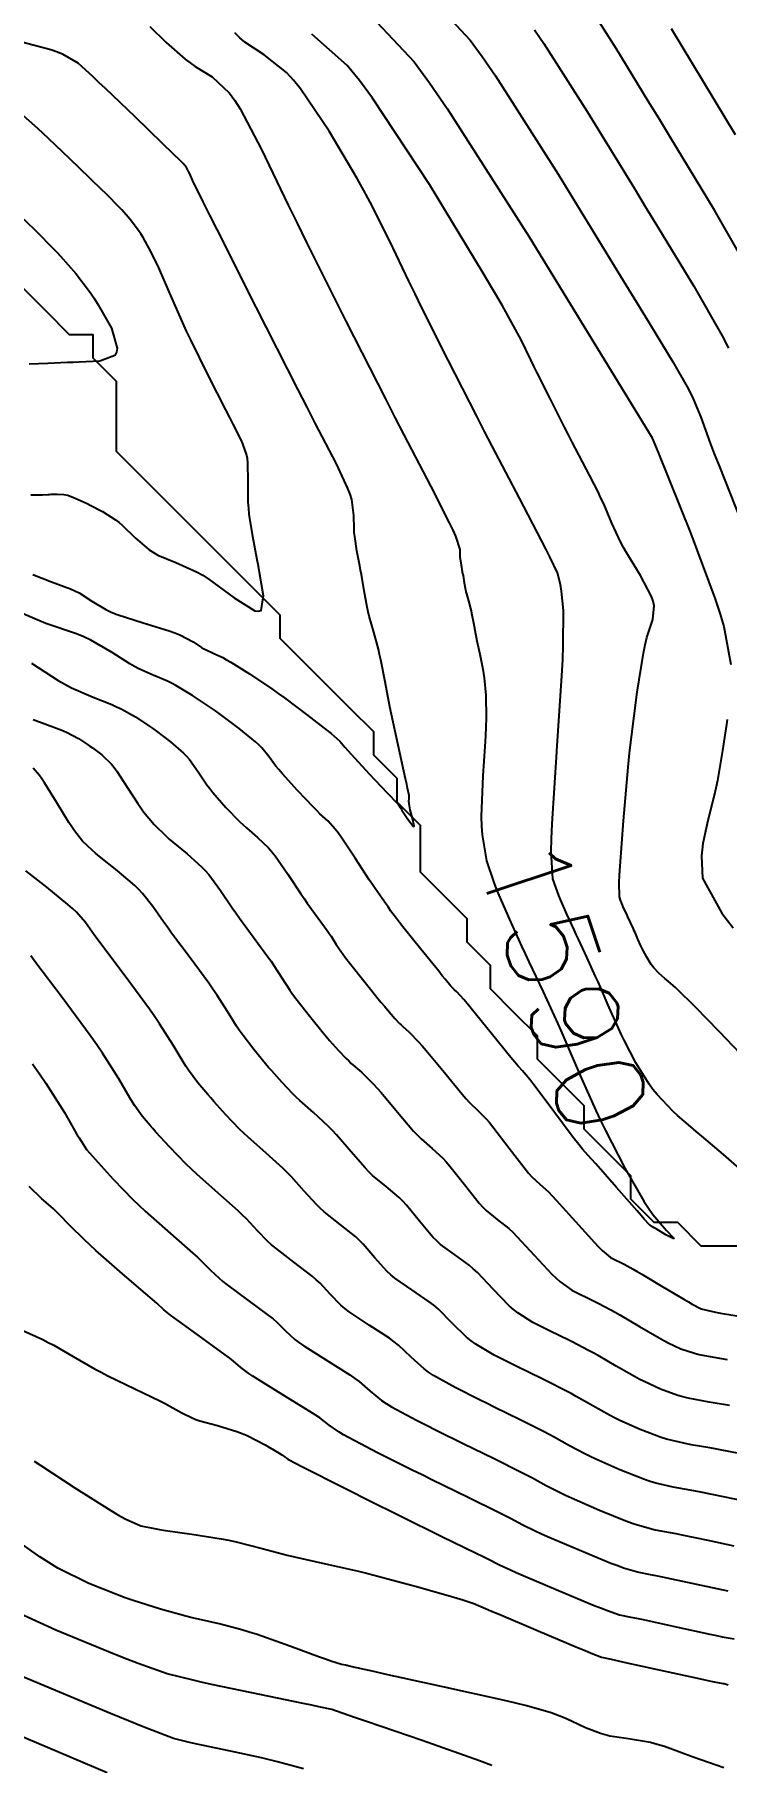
# Model space of a CAD drawing. Header units: metres. Extents: x 837117 to 838479, y 1189012 to 1191015.
# Drawn here: x 837533.6 to 837563.2, y 1189123.3 to 1189197.3 of the extents above; entities that cross this region are included whole.
import ezdxf

# ---------------------------------------------------------------- set-up
doc = ezdxf.new("R2010")
doc.units = ezdxf.units.M
doc.header["$LTSCALE"] = 0.3
for name, color, linetype in [('COTAS 10', 1, 'Continuous'), ('COTAS INT', 252, 'Continuous'), ('DRENAJE', 5, 'Continuous')]:
    doc.layers.add(name, color=color, linetype=linetype)
doc.styles.get("Standard").update_dxf_attribs({"font": 'simplex.shx'})

msp = doc.modelspace()

# ---------------------------------------------------------------- linework, layer by layer
at = {"layer": 'COTAS 10'}
for points in [[(837538.527, 1189197.611), (837539.234, 1189196.931), (837540.039, 1189196.216), (837540.252, 1189196.049), (837540.462, 1189195.896), (837541.188, 1189195.452), (837541.939, 1189194.759), (837542.165, 1189194.448), (837542.399, 1189194.086), (837543.309, 1189192.35), (837544.446, 1189189.963), (837544.823, 1189189.191), (837545.228, 1189188.37), (837546.913, 1189185.002), (837548.602, 1189181.676), (837549.009, 1189180.882), (837549.389, 1189180.142), (837550.543, 1189177.926), (837551.329, 1189176.383), (837551.478, 1189176.068), (837551.597, 1189175.801), (837551.779, 1189175.24), (837551.78, 1189174.988), (837551.785, 1189174.916), (837551.792, 1189174.843), (837551.834, 1189174.571), (837551.889, 1189174.285), (837551.903, 1189174.204), (837551.918, 1189174.121), (837551.969, 1189173.815), (837552.027, 1189173.506), (837552.046, 1189173.421), (837552.066, 1189173.337), (837552.15, 1189173.038), (837552.239, 1189172.715), (837552.263, 1189172.615), (837552.286, 1189172.511), (837552.367, 1189172.098), (837552.456, 1189171.624), (837552.485, 1189171.482), (837552.516, 1189171.334), (837552.642, 1189170.758), (837552.763, 1189170.12), (837552.791, 1189169.932), (837552.816, 1189169.74), (837552.887, 1189169.008), (837552.902, 1189168.015), (837552.892, 1189167.658), (837552.876, 1189167.265), (837552.847, 1189166.807), (837552.766, 1189165.551), (837552.699, 1189163.811), (837552.71, 1189163.402), (837552.734, 1189163.024), (837552.923, 1189161.924), (837553.239, 1189160.994), (837553.342, 1189160.723), (837553.452, 1189160.447), (837553.902, 1189159.405), (837554.424, 1189158.274), (837554.578, 1189157.943), (837554.736, 1189157.603), (837555.342, 1189156.309), (837555.971, 1189154.941), (837556.144, 1189154.555), (837556.316, 1189154.166), (837556.93, 1189152.733), (837557.595, 1189151.241), (837557.798, 1189150.815), (837558.009, 1189150.384), (837558.84, 1189148.777), (837559.65, 1189147.366), (837559.848, 1189147.058), (837560.035, 1189146.786), (837560.612, 1189146.1), (837560.914, 1189145.798), (837560.927, 1189145.767), (837560.909, 1189145.759), (837560.591, 1189145.921), (837560.171, 1189146.173), (837560.091, 1189146.222), (837560.025, 1189146.261), (837559.914, 1189146.327), (837559.903, 1189146.332), (837559.9, 1189146.334), (837559.898, 1189146.335), (837559.887, 1189146.34), (837559.665, 1189146.59), (837559.528, 1189146.746), (837559.359, 1189146.939), (837558.479, 1189147.948), (837557.998, 1189148.497), (837557.591, 1189148.961), (837557.417, 1189149.157), (837557.275, 1189149.316), (837557.024, 1189149.584), (837556.808, 1189149.848), (837556.688, 1189150.005), (837556.542, 1189150.198), (837555.797, 1189151.198), (837555.048, 1189152.203), (837554.898, 1189152.399), (837554.774, 1189152.56), (837554.535, 1189152.845), (837554.455, 1189152.936), (837554.272, 1189153.139), (837554.133, 1189153.306), (837553.965, 1189153.51), (837553.12, 1189154.552), (837552.267, 1189155.603), (837552.094, 1189155.813), (837551.949, 1189155.986), (837551.652, 1189156.318), (837551.543, 1189156.415), (837551.516, 1189156.441), (837551.489, 1189156.466), (837551.403, 1189156.555), (837551.158, 1189156.85), (837551.031, 1189157.005), (837550.879, 1189157.192), (837550.114, 1189158.136), (837549.349, 1189159.091), (837549.197, 1189159.285), (837549.069, 1189159.448), (837548.823, 1189159.786), (837548.719, 1189159.951), (837548.681, 1189160.006), (837548.64, 1189160.065), (837548.459, 1189160.31), (837548.159, 1189160.739), (837548.042, 1189160.913), (837547.91, 1189161.112), (837547.314, 1189162.03), (837546.713, 1189162.929), (837546.579, 1189163.116), (837546.459, 1189163.276), (837546.141, 1189163.628), (837545.804, 1189163.935), (837545.672, 1189164.065), (837545.524, 1189164.216), (837544.849, 1189164.925), (837544.183, 1189165.659), (837544.04, 1189165.825), (837543.916, 1189165.975), (837543.619, 1189166.384), (837543.316, 1189166.751), (837543.188, 1189166.876), (837543.042, 1189167.009), (837542.353, 1189167.574), (837541.552, 1189168.174), (837541.335, 1189168.33), (837541.12, 1189168.481), (837540.359, 1189168.992), (837539.646, 1189169.418), (837539.46, 1189169.517), (837539.28, 1189169.607), (837538.671, 1189169.861), (837538.054, 1189170.131), (837537.869, 1189170.231), (837537.676, 1189170.342), (837536.927, 1189170.834), (837536.01, 1189171.365), (837535.713, 1189171.501), (837535.395, 1189171.632), (837534.091, 1189172.067), (837532.846, 1189172.595)], [(837554.974, 1189197.463), (837555.372, 1189196.887), (837557.223, 1189193.981), (837559.245, 1189190.674), (837559.751, 1189189.845), (837560.234, 1189189.053), (837561.781, 1189186.505), (837562.993, 1189184.379), (837563.264, 1189183.853)], [(837564.022, 1189134.508), (837563.057, 1189134.705), (837562.091, 1189134.909), (837561.852, 1189134.956), (837561.625, 1189135), (837560.905, 1189135.123), (837560.165, 1189135.297), (837559.925, 1189135.372), (837559.67, 1189135.459), (837558.621, 1189135.868), (837557.592, 1189136.322), (837557.349, 1189136.436), (837557.125, 1189136.546), (837556.469, 1189136.9), (837555.819, 1189137.266), (837555.599, 1189137.383), (837555.361, 1189137.507), (837554.356, 1189138.01), (837553.25, 1189138.554), (837552.949, 1189138.703), (837552.649, 1189138.851), (837551.587, 1189139.383), (837550.66, 1189139.904), (837550.446, 1189140.045), (837550.251, 1189140.186), (837549.701, 1189140.685), (837549.166, 1189141.195), (837548.979, 1189141.343), (837548.776, 1189141.494), (837547.907, 1189142.062), (837547.057, 1189142.62), (837546.867, 1189142.765), (837546.696, 1189142.905), (837546.243, 1189143.374), (837545.807, 1189143.853), (837545.647, 1189143.999), (837545.471, 1189144.151), (837544.693, 1189144.749), (837543.912, 1189145.343), (837543.734, 1189145.492), (837543.573, 1189145.635), (837543.127, 1189146.097), (837542.664, 1189146.599), (837542.492, 1189146.766), (837542.3, 1189146.946), (837541.45, 1189147.7), (837540.538, 1189148.511), (837540.308, 1189148.728), (837540.087, 1189148.94), (837539.37, 1189149.679), (837538.794, 1189150.317), (837538.662, 1189150.466), (837538.541, 1189150.603), (837538.207, 1189150.999), (837537.896, 1189151.436), (837537.791, 1189151.599), (837537.678, 1189151.781), (837537.201, 1189152.588), (837536.508, 1189153.686), (837536.258, 1189154.051), (837535.983, 1189154.442), (837534.782, 1189156.075), (837533.663, 1189157.559), (837533.44, 1189157.857)], [(837563.074, 1189123.124), (837561.753, 1189123.569), (837560.528, 1189124.024), (837560.222, 1189124.117), (837559.93, 1189124.196), (837558.992, 1189124.362), (837558.195, 1189124.479), (837557.991, 1189124.527), (837557.795, 1189124.582), (837557.149, 1189124.836), (837556.561, 1189125.116), (837556.401, 1189125.187), (837556.243, 1189125.255), (837555.684, 1189125.476), (837554.641, 1189125.77), (837554.178, 1189125.883), (837553.639, 1189126.011), (837551.062, 1189126.589), (837548.579, 1189127.131), (837548.1, 1189127.236), (837547.711, 1189127.321), (837547.057, 1189127.467), (837546.967, 1189127.49), (837546.932, 1189127.498), (837546.894, 1189127.506), (837546.724, 1189127.542), (837546.267, 1189127.686), (837546.047, 1189127.763), (837545.787, 1189127.856), (837544.515, 1189128.325), (837543.118, 1189128.82), (837542.781, 1189128.928), (837542.465, 1189129.025), (837541.5, 1189129.272), (837540.611, 1189129.471), (837540.343, 1189129.538), (837540.065, 1189129.609), (837538.981, 1189129.908), (837537.814, 1189130.277), (837537.483, 1189130.393), (837537.15, 1189130.515), (837535.919, 1189131.005), (837534.604, 1189131.666), (837534.218, 1189131.896), (837533.821, 1189132.147), (837532.306, 1189133.222)]]:
    msp.add_lwpolyline(points, dxfattribs=at)
at = {"layer": 'COTAS INT'}
for points in [[(837548.235, 1189197.801), (837549.829, 1189196.101), (837550.487, 1189195.198), (837551.24, 1189194.107), (837554.743, 1189188.607), (837560.004, 1189180.016), (837560.007, 1189180.011), (837560.008, 1189180.01), (837560.009, 1189180.008), (837560.01, 1189180.004), (837560.262, 1189179.381), (837561.646, 1189175.95), (837562.688, 1189173.158), (837562.893, 1189172.518), (837563.061, 1189171.937), (837563.365, 1189170.324)], [(837551.01, 1189198.32), (837552.228, 1189197.02), (837552.731, 1189196.33), (837553.306, 1189195.497), (837555.983, 1189191.294), (837558.65, 1189186.937), (837559.219, 1189186.006), (837559.715, 1189185.195), (837560.893, 1189183.26), (837561.5, 1189182.195), (837561.636, 1189181.931), (837561.758, 1189181.681), (837562.079, 1189180.893), (837562.485, 1189179.783), (837562.66, 1189179.33), (837562.862, 1189178.815), (837563.814, 1189176.428)], [(837564.486, 1189186.563), (837562.67, 1189189.749), (837560.753, 1189192.911), (837560.283, 1189193.683), (837559.84, 1189194.411), (837558.463, 1189196.668), (837557.438, 1189198.277)], [(837533.528, 1189174.172), (837534.328, 1189173.853), (837535.136, 1189173.558), (837535.329, 1189173.47), (837535.508, 1189173.379), (837536.045, 1189173.03), (837536.655, 1189172.664), (837536.882, 1189172.563), (837537.133, 1189172.463), (837538.248, 1189172.102), (837539.351, 1189171.758), (837539.595, 1189171.668), (837539.812, 1189171.581), (837540.377, 1189171.287), (837540.746, 1189171.045), (837540.841, 1189170.99), (837540.933, 1189170.941), (837541.238, 1189170.807), (837541.649, 1189170.61), (837541.808, 1189170.521), (837541.987, 1189170.416), (837542.795, 1189169.912), (837543.747, 1189169.273), (837544.017, 1189169.083), (837544.288, 1189168.888), (837545.29, 1189168.137), (837546.118, 1189167.49), (837546.279, 1189167.36), (837546.412, 1189167.252), (837546.646, 1189167.038), (837546.867, 1189166.779), (837546.991, 1189166.642), (837547.142, 1189166.478), (837547.913, 1189165.647), (837548.679, 1189164.83), (837548.827, 1189164.672), (837548.946, 1189164.545), (837549.145, 1189164.337), (837549.219, 1189164.231), (837549.26, 1189164.169), (837549.31, 1189164.093), (837549.565, 1189163.698), (837549.789, 1189163.4), (837549.819, 1189163.384), (837549.836, 1189163.397), (837549.78, 1189163.687), (837549.665, 1189164.098), (837549.644, 1189164.188), (837549.627, 1189164.268), (837549.607, 1189164.471), (837549.615, 1189164.591), (837549.616, 1189164.618), (837549.616, 1189164.643), (837549.615, 1189164.712), (837549.551, 1189165.025), (837549.512, 1189165.203), (837549.464, 1189165.421), (837549.213, 1189166.541), (837548.929, 1189167.845), (837548.859, 1189168.18), (837548.794, 1189168.503), (837548.591, 1189169.577), (837548.408, 1189170.511), (837548.355, 1189170.747), (837548.301, 1189170.973), (837548.099, 1189171.707), (837547.91, 1189172.385), (837547.864, 1189172.575), (837547.821, 1189172.766), (837547.689, 1189173.467), (837547.573, 1189174.161), (837547.54, 1189174.347), (837547.507, 1189174.532), (837547.383, 1189175.179), (837547.287, 1189175.797), (837547.271, 1189175.962), (837547.26, 1189176.125), (837547.258, 1189176.696), (837547.16, 1189177.371), (837547.088, 1189177.601), (837546.997, 1189177.85), (837546.505, 1189178.902), (837545.603, 1189180.644), (837545.254, 1189181.328), (837544.861, 1189182.099), (837543.08, 1189185.61), (837541.408, 1189188.926), (837541.082, 1189189.573), (837540.817, 1189190.103), (837540.356, 1189191.04), (837540.288, 1189191.202), (837540.269, 1189191.243), (837540.251, 1189191.282), (837540.188, 1189191.413), (837540.126, 1189191.525), (837540.109, 1189191.553), (837540.091, 1189191.58), (837540.024, 1189191.668), (837539.957, 1189191.744), (837539.939, 1189191.764), (837539.92, 1189191.783), (837539.856, 1189191.849), (837539.517, 1189192.177), (837539.093, 1189192.587), (837537.9, 1189193.739), (837536.633, 1189194.955), (837536.353, 1189195.22), (837536.104, 1189195.455), (837535.46, 1189196.045), (837534.822, 1189196.419), (837534.578, 1189196.517), (837534.303, 1189196.612), (837533.064, 1189196.938)], [(837564.101, 1189148.443), (837563.059, 1189149.357), (837562.123, 1189150.137), (837561.884, 1189150.341), (837561.653, 1189150.539), (837561.094, 1189151.031), (837560.888, 1189151.212), (837560.214, 1189151.919), (837560.04, 1189152.138), (837559.871, 1189152.368), (837559.306, 1189153.284), (837558.809, 1189154.246), (837558.682, 1189154.504), (837558.561, 1189154.759), (837558.163, 1189155.651), (837557.795, 1189156.509), (837557.692, 1189156.742), (837557.589, 1189156.973), (837557.213, 1189157.791), (837556.85, 1189158.566), (837556.755, 1189158.769), (837556.663, 1189158.967), (837556.351, 1189159.644), (837556.081, 1189160.268), (837556.016, 1189160.433), (837555.954, 1189160.595), (837555.765, 1189161.151), (837555.691, 1189162.317), (837555.701, 1189162.863), (837555.726, 1189163.505), (837555.924, 1189166.585), (837555.926, 1189166.631), (837556.145, 1189169.836), (837556.181, 1189170.528), (837556.206, 1189171.136), (837556.208, 1189172.629), (837556.128, 1189173.449), (837556.102, 1189173.633), (837556.074, 1189173.799), (837555.957, 1189174.242), (837555.629, 1189174.926), (837555.468, 1189175.243), (837555.276, 1189175.616), (837554.33, 1189177.426), (837553.165, 1189179.653), (837552.836, 1189180.289), (837552.504, 1189180.934), (837551.283, 1189183.332), (837550.145, 1189185.607), (837549.867, 1189186.173), (837549.604, 1189186.713), (837548.786, 1189188.433), (837547.955, 1189190.092), (837547.683, 1189190.592), (837547.394, 1189191.111), (837546.2, 1189193.134), (837544.977, 1189194.937), (837544.669, 1189195.317), (837544.375, 1189195.646), (837543.425, 1189196.404), (837542.596, 1189196.938), (837542.377, 1189197.127), (837542.164, 1189197.333)], [(837565.536, 1189151.826), (837562.881, 1189154.607), (837562.346, 1189155.161), (837561.899, 1189155.62), (837561.006, 1189156.5), (837560.698, 1189156.756), (837560.62, 1189156.823), (837560.544, 1189156.889), (837560.292, 1189157.11), (837560.07, 1189157.342), (837560.013, 1189157.415), (837559.958, 1189157.49), (837559.772, 1189157.791), (837559.608, 1189158.108), (837559.567, 1189158.193), (837559.527, 1189158.276), (837559.396, 1189158.57), (837559.275, 1189158.852), (837559.241, 1189158.929), (837559.207, 1189159.005), (837559.083, 1189159.274), (837558.964, 1189159.528), (837558.933, 1189159.595), (837558.903, 1189159.66), (837558.8, 1189159.883), (837558.711, 1189160.088), (837558.69, 1189160.142), (837558.67, 1189160.196), (837558.607, 1189160.379), (837558.6, 1189160.985), (837558.614, 1189161.305), (837558.636, 1189161.69), (837558.772, 1189163.633), (837558.974, 1189165.921), (837559.037, 1189166.525), (837559.102, 1189167.116), (837559.365, 1189169.141), (837559.638, 1189170.797), (837559.71, 1189171.154), (837559.781, 1189171.468), (837560.027, 1189172.237), (837560.09, 1189172.822), (837560.047, 1189173.02), (837559.976, 1189173.233), (837559.5, 1189174.131), (837558.919, 1189175.082), (837558.782, 1189175.328), (837558.656, 1189175.567), (837558.286, 1189176.37), (837557.932, 1189177.189), (837557.815, 1189177.438), (837557.691, 1189177.697), (837557.172, 1189178.716), (837556.591, 1189179.827), (837556.427, 1189180.144), (837556.262, 1189180.466), (837555.652, 1189181.662), (837555.085, 1189182.796), (837554.946, 1189183.079), (837554.815, 1189183.348), (837554.407, 1189184.206), (837553.588, 1189185.694), (837553.197, 1189186.36), (837552.736, 1189187.136), (837550.479, 1189190.858), (837548.055, 1189194.545), (837547.488, 1189195.3), (837546.966, 1189195.938), (837545.46, 1189197.283)], [(837560.815, 1189197.522), (837561.272, 1189196.769), (837563.558, 1189192.993)], [(837533.449, 1189177.57), (837533.632, 1189177.572), (837533.685, 1189177.573), (837533.74, 1189177.574), (837533.948, 1189177.582), (837534.174, 1189177.592), (837534.24, 1189177.595), (837534.308, 1189177.599), (837534.566, 1189177.611), (837534.849, 1189177.593), (837534.933, 1189177.577), (837535.018, 1189177.556), (837535.345, 1189177.439), (837535.73, 1189177.261), (837535.852, 1189177.201), (837535.981, 1189177.137), (837536.502, 1189176.866), (837537.062, 1189176.51), (837537.215, 1189176.392), (837537.367, 1189176.266), (837537.908, 1189175.741), (837538.5, 1189175.225), (837538.683, 1189175.105), (837538.876, 1189174.994), (837539.642, 1189174.675), (837540.526, 1189174.288), (837540.792, 1189174.134), (837541.068, 1189173.96), (837542.142, 1189173.164), (837543.024, 1189172.613), (837543.178, 1189172.594), (837543.294, 1189172.633), (837543.388, 1189173.254), (837543.221, 1189174.25), (837543.172, 1189174.525), (837543.122, 1189174.8), (837542.932, 1189175.788), (837542.783, 1189176.75), (837542.758, 1189177.008), (837542.741, 1189177.263), (837542.738, 1189178.151), (837542.724, 1189178.942), (837542.699, 1189179.135), (837542.665, 1189179.316), (837542.467, 1189179.877), (837542.093, 1189180.601), (837541.947, 1189180.885), (837541.784, 1189181.205), (837541.045, 1189182.663), (837540.282, 1189184.205), (837540.104, 1189184.578), (837539.941, 1189184.928), (837539.47, 1189185.997), (837539.103, 1189186.861), (837539.005, 1189187.081), (837538.909, 1189187.292), (837538.573, 1189187.989), (837538.24, 1189188.589), (837538.146, 1189188.741), (837538.05, 1189188.885), (837537.694, 1189189.354), (837537.335, 1189189.762), (837537.237, 1189189.868), (837537.139, 1189189.972), (837536.793, 1189190.324), (837536.328, 1189190.775), (837536.155, 1189190.942), (837535.964, 1189191.127), (837535.117, 1189191.946), (837534.203, 1189192.817), (837533.97, 1189193.034), (837533.745, 1189193.242), (837533.006, 1189193.907)], [(837533.138, 1189189.374), (837533.73, 1189188.798), (837534.359, 1189188.161), (837534.535, 1189187.972), (837534.713, 1189187.779), (837535.364, 1189187.04), (837535.998, 1189186.212), (837536.165, 1189185.963), (837536.328, 1189185.706), (837536.887, 1189184.706), (837537.136, 1189183.848), (837537.105, 1189183.681), (837537.029, 1189183.543), (837536.393, 1189183.299), (837535.491, 1189183.254), (837535.248, 1189183.242), (837535.008, 1189183.231), (837534.166, 1189183.193), (837533.374, 1189183.164)], [(837533.477, 1189170.38), (837534.606, 1189169.639), (837534.896, 1189169.472), (837535.176, 1189169.322), (837536.105, 1189168.915), (837536.91, 1189168.603), (837537.112, 1189168.513), (837537.305, 1189168.421), (837537.924, 1189168.072), (837538.493, 1189167.69), (837538.654, 1189167.577), (837538.816, 1189167.46), (837539.415, 1189167.011), (837539.966, 1189166.529), (837540.098, 1189166.391), (837540.221, 1189166.251), (837540.592, 1189165.73), (837540.965, 1189165.171), (837541.09, 1189165.007), (837541.224, 1189164.84), (837541.784, 1189164.202), (837542.369, 1189163.602), (837542.518, 1189163.458), (837542.662, 1189163.324), (837543.136, 1189162.92), (837543.602, 1189162.471), (837543.74, 1189162.308), (837543.883, 1189162.129), (837544.431, 1189161.343), (837544.979, 1189160.511), (837545.122, 1189160.302), (837545.26, 1189160.103), (837545.724, 1189159.463), (837546.108, 1189158.94), (837546.196, 1189158.815), (837546.276, 1189158.698), (837546.499, 1189158.346), (837546.791, 1189157.915), (837546.916, 1189157.748), (837547.059, 1189157.56), (837547.733, 1189156.709), (837548.411, 1189155.875), (837548.557, 1189155.697), (837548.685, 1189155.543), (837548.997, 1189155.18), (837549.209, 1189154.961), (837549.274, 1189154.898), (837549.342, 1189154.834), (837549.612, 1189154.594), (837550.019, 1189154.178), (837550.173, 1189154.003), (837550.346, 1189153.802), (837551.122, 1189152.861), (837551.887, 1189151.935), (837552.053, 1189151.743), (837552.2, 1189151.58), (837552.566, 1189151.226), (837552.913, 1189150.878), (837553.048, 1189150.719), (837553.199, 1189150.533), (837553.887, 1189149.633), (837554.573, 1189148.74), (837554.724, 1189148.557), (837554.858, 1189148.403), (837555.201, 1189148.08), (837555.576, 1189147.752), (837555.73, 1189147.594), (837555.906, 1189147.408), (837556.723, 1189146.495), (837557.538, 1189145.588), (837557.712, 1189145.406), (837557.864, 1189145.253), (837558.227, 1189144.949), (837558.448, 1189144.838), (837558.51, 1189144.808), (837558.573, 1189144.776), (837558.803, 1189144.664), (837559.199, 1189144.446), (837559.367, 1189144.349), (837559.559, 1189144.237), (837560.464, 1189143.697), (837561.365, 1189143.163), (837561.556, 1189143.053), (837561.721, 1189142.959), (837562.105, 1189142.759), (837562.524, 1189142.648), (837562.712, 1189142.61), (837562.93, 1189142.57), (837563.974, 1189142.398)], [(837533.538, 1189167.968), (837534.541, 1189167.6), (837534.764, 1189167.509), (837534.963, 1189167.423), (837535.488, 1189167.152), (837535.866, 1189166.899), (837535.972, 1189166.824), (837536.08, 1189166.746), (837536.477, 1189166.449), (837536.89, 1189166.049), (837537.007, 1189165.907), (837537.125, 1189165.751), (837537.565, 1189165.076), (837538.014, 1189164.367), (837538.14, 1189164.19), (837538.265, 1189164.021), (837538.72, 1189163.479), (837539.214, 1189162.988), (837539.364, 1189162.851), (837539.52, 1189162.713), (837540.132, 1189162.212), (837540.745, 1189161.666), (837540.901, 1189161.501), (837541.052, 1189161.329), (837541.548, 1189160.656), (837542.048, 1189159.909), (837542.201, 1189159.691), (837542.36, 1189159.467), (837542.988, 1189158.616), (837543.577, 1189157.816), (837543.712, 1189157.624), (837543.834, 1189157.445), (837544.174, 1189156.907), (837544.513, 1189156.381), (837544.635, 1189156.211), (837544.768, 1189156.029), (837545.351, 1189155.281), (837545.944, 1189154.557), (837546.083, 1189154.389), (837546.212, 1189154.237), (837546.59, 1189153.805), (837546.928, 1189153.456), (837547.032, 1189153.356), (837547.141, 1189153.254), (837547.572, 1189152.871), (837548.089, 1189152.37), (837548.253, 1189152.194), (837548.426, 1189152.002), (837549.123, 1189151.17), (837549.808, 1189150.36), (837549.974, 1189150.18), (837550.128, 1189150.021), (837550.598, 1189149.607), (837551.053, 1189149.197), (837551.198, 1189149.039), (837551.351, 1189148.863), (837551.976, 1189148.069), (837552.604, 1189147.281), (837552.759, 1189147.109), (837552.908, 1189146.957), (837553.377, 1189146.575), (837553.876, 1189146.187), (837554.042, 1189146.031), (837554.221, 1189145.855), (837554.968, 1189145.042), (837555.716, 1189144.238), (837555.895, 1189144.066), (837556.063, 1189143.916), (837556.567, 1189143.557), (837556.998, 1189143.342), (837557.12, 1189143.281), (837557.242, 1189143.221), (837557.691, 1189143), (837558.239, 1189142.711), (837558.425, 1189142.608), (837558.624, 1189142.494), (837559.465, 1189141.998), (837560.305, 1189141.508), (837560.504, 1189141.398), (837560.689, 1189141.3), (837561.234, 1189141.037), (837561.811, 1189140.851), (837562.015, 1189140.801), (837562.239, 1189140.752), (837563.207, 1189140.58)], [(837563.217, 1189167.969), (837563.178, 1189167.744), (837563.006, 1189166.635), (837562.791, 1189165.36), (837562.725, 1189165.031), (837562.655, 1189164.712), (837562.379, 1189163.645), (837562.165, 1189162.659), (837562.135, 1189162.391), (837562.118, 1189162.126), (837562.16, 1189161.184), (837562.984, 1189159.676), (837563.46, 1189159.052)], [(837563.315, 1189138.619), (837562.44, 1189138.761), (837561.548, 1189138.933), (837561.318, 1189138.991), (837561.097, 1189139.053), (837560.363, 1189139.314), (837559.656, 1189139.641), (837559.453, 1189139.744), (837559.245, 1189139.854), (837558.466, 1189140.299), (837557.689, 1189140.752), (837557.483, 1189140.866), (837557.28, 1189140.977), (837556.579, 1189141.337), (837555.911, 1189141.665), (837555.729, 1189141.755), (837554.907, 1189142.166), (837554.262, 1189142.578), (837554.079, 1189142.725), (837553.894, 1189142.887), (837553.212, 1189143.59), (837552.536, 1189144.301), (837552.355, 1189144.468), (837552.176, 1189144.623), (837551.554, 1189145.071), (837550.957, 1189145.512), (837550.795, 1189145.661), (837550.635, 1189145.822), (837550.065, 1189146.504), (837549.503, 1189147.193), (837549.348, 1189147.359), (837549.192, 1189147.515), (837548.63, 1189147.987), (837548.056, 1189148.461), (837547.894, 1189148.618), (837547.73, 1189148.785), (837547.124, 1189149.479), (837546.505, 1189150.201), (837546.333, 1189150.385), (837546.16, 1189150.562), (837545.531, 1189151.147), (837544.94, 1189151.673), (837544.791, 1189151.813), (837544.648, 1189151.951), (837544.183, 1189152.43), (837543.739, 1189152.93), (837543.609, 1189153.082), (837543.476, 1189153.239), (837542.97, 1189153.854), (837542.478, 1189154.498), (837542.353, 1189154.674), (837542.235, 1189154.848), (837541.85, 1189155.467), (837541.392, 1189156.192), (837541.227, 1189156.433), (837541.046, 1189156.691), (837540.253, 1189157.769), (837539.461, 1189158.831), (837539.281, 1189159.079), (837539.117, 1189159.308), (837538.665, 1189159.969), (837538.221, 1189160.528), (837538.063, 1189160.693), (837537.888, 1189160.861), (837537.128, 1189161.503), (837536.378, 1189162.103), (837536.21, 1189162.244), (837536.059, 1189162.374), (837535.655, 1189162.756), (837535.306, 1189163.202), (837535.189, 1189163.372), (837535.064, 1189163.563), (837534.538, 1189164.423), (837534.03, 1189165.251), (837533.916, 1189165.422), (837533.813, 1189165.568), (837533.54, 1189165.886)], [(837563.73, 1189136.558), (837562.916, 1189136.726), (837562.692, 1189136.769), (837562.47, 1189136.809), (837561.673, 1189136.942), (837560.856, 1189137.115), (837560.622, 1189137.182), (837560.384, 1189137.256), (837559.492, 1189137.591), (837558.624, 1189137.981), (837558.401, 1189138.09), (837558.185, 1189138.2), (837557.468, 1189138.599), (837556.754, 1189139.009), (837556.541, 1189139.125), (837556.32, 1189139.242), (837555.467, 1189139.674), (837554.581, 1189140.109), (837554.339, 1189140.229), (837554.099, 1189140.348), (837553.247, 1189140.774), (837552.461, 1189141.241), (837552.263, 1189141.385), (837552.073, 1189141.537), (837551.457, 1189142.137), (837550.851, 1189142.748), (837550.667, 1189142.906), (837550.476, 1189143.058), (837549.73, 1189143.566), (837549.007, 1189144.066), (837548.831, 1189144.213), (837548.666, 1189144.364), (837548.154, 1189144.939), (837547.655, 1189145.523), (837547.498, 1189145.679), (837547.331, 1189145.833), (837546.661, 1189146.368), (837545.984, 1189146.902), (837545.814, 1189147.055), (837545.651, 1189147.21), (837545.125, 1189147.788), (837544.584, 1189148.4), (837544.412, 1189148.576), (837544.23, 1189148.754), (837543.491, 1189149.423), (837542.739, 1189150.092), (837542.549, 1189150.27), (837542.367, 1189150.446), (837541.777, 1189151.054), (837541.267, 1189151.624), (837541.136, 1189151.774), (837541.009, 1189151.921), (837540.588, 1189152.427), (837540.187, 1189152.967), (837540.072, 1189153.136), (837539.956, 1189153.314), (837539.526, 1189154.028), (837538.95, 1189154.939), (837538.743, 1189155.242), (837538.514, 1189155.567), (837537.517, 1189156.922), (837536.562, 1189158.195), (837536.361, 1189158.468), (837536.186, 1189158.707), (837535.783, 1189159.282), (837535.391, 1189159.728), (837535.224, 1189159.885), (837535.031, 1189160.056), (837534.124, 1189160.795), (837533.236, 1189161.492)], [(837533.512, 1189153.239), (837533.814, 1189152.807), (837534.09, 1189152.401), (837534.877, 1189151.149), (837535.4, 1189150.247), (837535.51, 1189150.062), (837535.606, 1189149.905), (837535.825, 1189149.572), (837536.074, 1189149.286), (837536.188, 1189149.158), (837536.321, 1189149.011), (837536.963, 1189148.304), (837537.806, 1189147.435), (837538.066, 1189147.185), (837538.337, 1189146.93), (837539.41, 1189145.976), (837540.371, 1189145.138), (837540.571, 1189144.957), (837540.743, 1189144.798), (837541.128, 1189144.406), (837541.494, 1189144.06), (837541.654, 1189143.929), (837541.84, 1189143.783), (837542.724, 1189143.13), (837543.61, 1189142.47), (837543.797, 1189142.319), (837543.959, 1189142.183), (837544.332, 1189141.81), (837544.727, 1189141.446), (837544.903, 1189141.317), (837545.107, 1189141.175), (837546.083, 1189140.558), (837547.077, 1189139.929), (837547.292, 1189139.78), (837547.48, 1189139.642), (837547.946, 1189139.232), (837548.43, 1189138.836), (837548.63, 1189138.705), (837548.859, 1189138.567), (837549.927, 1189137.991), (837551.2, 1189137.355), (837551.558, 1189137.177), (837551.919, 1189136.998), (837553.244, 1189136.347), (837554.401, 1189135.772), (837554.657, 1189135.642), (837554.884, 1189135.524), (837555.471, 1189135.201), (837556.065, 1189134.891), (837556.297, 1189134.782), (837556.559, 1189134.663), (837557.749, 1189134.146), (837558.956, 1189133.661), (837559.229, 1189133.563), (837559.474, 1189133.479), (837560.138, 1189133.305), (837560.78, 1189133.19), (837561.012, 1189133.144), (837561.267, 1189133.092), (837562.384, 1189132.853), (837563.502, 1189132.618)], [(837563.257, 1189130.674), (837562.983, 1189130.729), (837561.71, 1189131), (837560.442, 1189131.275), (837560.171, 1189131.332), (837559.935, 1189131.38), (837559.371, 1189131.486), (837558.783, 1189131.661), (837558.532, 1189131.753), (837558.243, 1189131.864), (837556.878, 1189132.423), (837555.527, 1189133.003), (837555.246, 1189133.128), (837555.005, 1189133.237), (837554.472, 1189133.501), (837553.949, 1189133.781), (837553.715, 1189133.9), (837553.442, 1189134.038), (837552.132, 1189134.684), (837550.588, 1189135.442), (837550.168, 1189135.65), (837549.75, 1189135.858), (837548.267, 1189136.6), (837547.058, 1189137.229), (837546.813, 1189137.365), (837546.608, 1189137.485), (837546.19, 1189137.779), (837545.795, 1189138.088), (837545.604, 1189138.217), (837545.377, 1189138.365), (837544.26, 1189139.053), (837543.157, 1189139.729), (837542.939, 1189139.869), (837542.758, 1189139.988), (837542.421, 1189140.245), (837542.111, 1189140.513), (837541.947, 1189140.639), (837541.75, 1189140.788), (837540.756, 1189141.51), (837539.768, 1189142.224), (837539.575, 1189142.366), (837539.416, 1189142.485), (837539.129, 1189142.716), (837538.823, 1189142.997), (837538.651, 1189143.148), (837538.441, 1189143.33), (837537.369, 1189144.253), (837536.221, 1189145.256), (837535.964, 1189145.49), (837535.732, 1189145.704), (837535.114, 1189146.319), (837534.657, 1189146.793), (837534.527, 1189146.918), (837534.396, 1189147.041), (837533.91, 1189147.462), (837533.377, 1189147.985)], [(837533.097, 1189141.831), (837533.953, 1189141.438), (837534.187, 1189141.32), (837534.421, 1189141.196), (837535.258, 1189140.715), (837536.168, 1189140.192), (837536.448, 1189140.042), (837536.739, 1189139.89), (837537.893, 1189139.325), (837538.951, 1189138.816), (837539.182, 1189138.7), (837539.386, 1189138.594), (837539.899, 1189138.303), (837540.338, 1189138.085), (837540.495, 1189138.026), (837540.668, 1189137.968), (837541.421, 1189137.762), (837542.253, 1189137.512), (837542.475, 1189137.426), (837542.694, 1189137.333), (837543.454, 1189136.937), (837544.054, 1189136.574), (837544.171, 1189136.501), (837544.266, 1189136.441), (837544.435, 1189136.327), (837544.786, 1189136.134), (837544.997, 1189136.025), (837545.257, 1189135.892), (837546.607, 1189135.209), (837548.301, 1189134.361), (837548.777, 1189134.124), (837549.258, 1189133.886), (837551.02, 1189133.02), (837552.482, 1189132.303), (837552.773, 1189132.159), (837553.014, 1189132.039), (837553.474, 1189131.802), (837553.945, 1189131.583), (837554.194, 1189131.474), (837554.494, 1189131.344), (837556.007, 1189130.7), (837557.529, 1189130.067), (837557.836, 1189129.944), (837558.092, 1189129.843), (837558.604, 1189129.667), (837559.09, 1189129.57), (837559.331, 1189129.519), (837559.618, 1189129.458), (837561.037, 1189129.148), (837562.464, 1189128.84), (837562.755, 1189128.779), (837563.001, 1189128.729), (837563.516, 1189128.637)], [(837533.58, 1189136.239), (837533.864, 1189136.054), (837535.328, 1189135.097), (837536.86, 1189134.126), (837537.187, 1189133.932), (837537.471, 1189133.772), (837538.147, 1189133.464), (837538.723, 1189133.353), (837538.945, 1189133.317), (837539.195, 1189133.278), (837540.321, 1189133.119), (837541.575, 1189132.918), (837541.906, 1189132.854), (837542.228, 1189132.786), (837543.331, 1189132.508), (837544.408, 1189132.219), (837544.714, 1189132.143), (837545.023, 1189132.069), (837546.168, 1189131.817), (837547.456, 1189131.526), (837547.855, 1189131.428), (837548.272, 1189131.321), (837549.934, 1189130.872), (837551.387, 1189130.46), (837551.673, 1189130.377), (837551.908, 1189130.307), (837552.34, 1189130.169), (837552.423, 1189130.128), (837552.439, 1189130.12), (837552.452, 1189130.114), (837552.475, 1189130.102), (837552.885, 1189129.929), (837553.142, 1189129.82), (837553.462, 1189129.685), (837555.136, 1189128.978), (837556.815, 1189128.27), (837557.139, 1189128.134), (837557.401, 1189128.025), (837557.836, 1189127.848), (837558.245, 1189127.76), (837558.491, 1189127.707), (837558.793, 1189127.641), (837560.364, 1189127.296), (837561.944, 1189126.95), (837562.253, 1189126.884), (837562.506, 1189126.83), (837562.952, 1189126.739), (837563.035, 1189126.729), (837563.057, 1189126.725), (837563.08, 1189126.721), (837563.162, 1189126.703), (837563.251, 1189126.67)], [(837553.154, 1189123.22), (837552.628, 1189123.414), (837550.176, 1189124.281), (837547.829, 1189125.09), (837547.369, 1189125.248), (837546.991, 1189125.378), (837546.313, 1189125.607), (837545.754, 1189125.731), (837545.451, 1189125.794), (837545.084, 1189125.871), (837543.227, 1189126.25), (837541.235, 1189126.668), (837540.784, 1189126.769), (837540.376, 1189126.862), (837539.265, 1189127.144), (837538.033, 1189127.575), (837537.549, 1189127.763), (837537.002, 1189127.98), (837534.511, 1189129.011), (837531.946, 1189130.175)], [(837545.104, 1189123.069), (837543.984, 1189123.377), (837543.651, 1189123.461), (837543.307, 1189123.543), (837541.978, 1189123.832), (837540.757, 1189124.089), (837540.48, 1189124.15), (837540.23, 1189124.208), (837539.549, 1189124.38), (837538.252, 1189124.874), (837537.614, 1189125.133), (837536.854, 1189125.445), (837533.102, 1189127.017)], [(837536.707, 1189122.91), (837531.693, 1189125.023)]]:
    msp.add_lwpolyline(points, dxfattribs=at)
at = {"layer": 'DRENAJE'}
msp.add_polyline3d([(837564.094, 1189145.441, 0), (837563.094, 1189145.441, 0), (837562.094, 1189145.441, 0), (837561.095, 1189146.44, 0), (837560.095, 1189146.44, 0), (837559.095, 1189147.44, 0), (837559.095, 1189148.44, 0), (837558.096, 1189149.439, 0), (837557.096, 1189150.439, 0), (837557.096, 1189151.439, 0), (837556.096, 1189152.438, 0), (837555.097, 1189153.438, 0), (837555.097, 1189154.438, 0), (837554.097, 1189155.437, 0), (837553.097, 1189156.437, 0), (837553.097, 1189157.437, 0), (837552.098, 1189158.436, 0), (837552.098, 1189159.436, 0), (837551.098, 1189160.436, 0), (837550.098, 1189161.435, 0), (837550.098, 1189162.435, 0), (837550.098, 1189163.435, 0), (837549.099, 1189164.434, 0), (837549.099, 1189165.434, 0), (837548.099, 1189166.434, 0), (837548.099, 1189167.433, 0), (837547.099, 1189168.433, 0), (837546.1, 1189169.433, 0), (837545.1, 1189170.432, 0), (837544.1, 1189171.432, 0), (837544.1, 1189172.432, 0), (837543.101, 1189173.431, 0), (837542.101, 1189174.431, 0), (837541.101, 1189175.431, 0), (837540.102, 1189176.43, 0), (837539.102, 1189177.43, 0), (837538.102, 1189178.43, 0), (837537.103, 1189179.429, 0), (837537.103, 1189180.429, 0), (837537.103, 1189181.429, 0), (837537.103, 1189182.428, 0), (837536.103, 1189183.428, 0), (837536.103, 1189184.427, 0), (837535.103, 1189184.427, 0), (837534.104, 1189185.427, 0), (837533.104, 1189186.427, 0)], dxfattribs=at)

# ---------------------------------------------------------------- texts
at = {"layer": 'COTAS 10', "insert": (837552.369, 1189162.217), "char_height": 3.8, "attachment_point": 7, "rotation": 288.3966}
msp.add_mtext('1590', dxfattribs=at)

doc.saveas('drawing.dxf')
